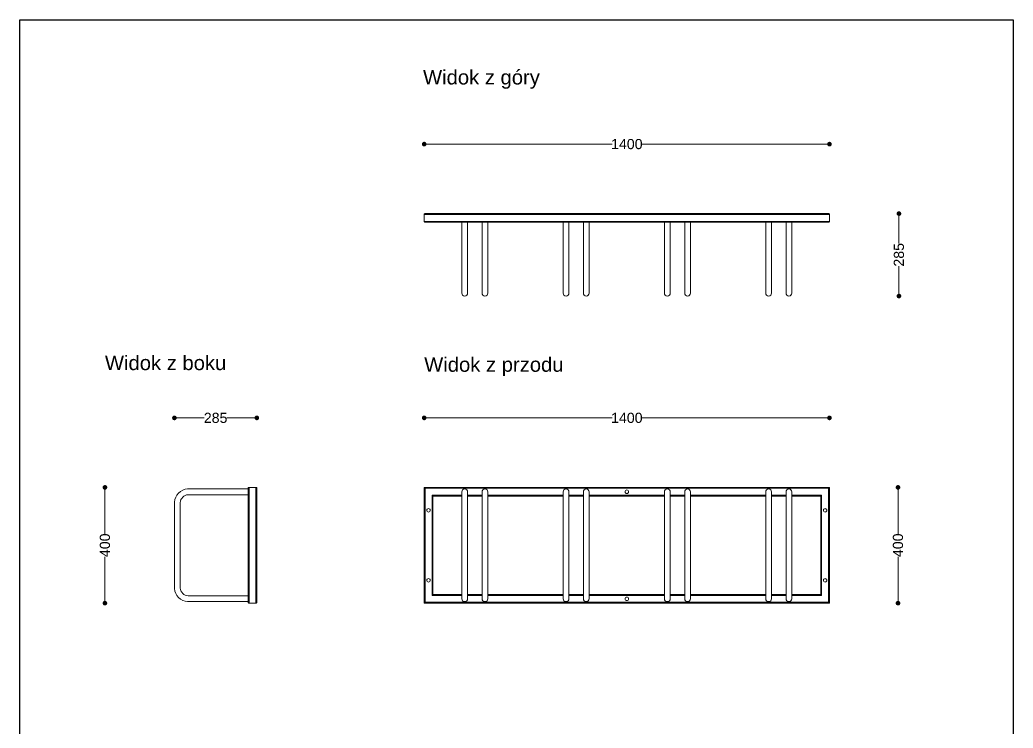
# Model space of a CAD drawing. Header units: millimetres. Extents: x 25609 to 29040, y 15684 to 20800.
# Drawn here: x 25609 to 29040, y 18354 to 20800 of the extents above; entities that cross this region are included whole.
import ezdxf

# ---------------------------------------------------------------- set-up
doc = ezdxf.new("R2010")
doc.units = ezdxf.units.MM
doc.header["$LTSCALE"] = 3
doc.layers.add('Elementy modelu - Kształty_Nr_pióra__1', color=7, linetype='Continuous', lineweight=13)
doc.styles.get("Standard").update_dxf_attribs({"font": 'arial.ttf'})
doc.dimstyles.new('MATEUSZ', dxfattribs={"dimtxt": 35, "dimasz": 16, "dimexe": 0.18, "dimexo": 0.0625, "dimgap": 0.09, "dimtad": 0, "dimdec": 0, "dimdsep": 46, "dimtxsty": 'Standard', "dimblk": 'DOT', "dimcen": 0.09, "dimse1": 1, "dimse2": 1, "dimadec": 0, "dimazin": 0, "dimtfac": 1, "dimtdec": 0, "dimtofl": 0, "dimtmove": 0, "dimatfit": 3, "dimfxl": 0, "dimtolj": 1, "dimtzin": 0, "dimlwd": 9, "dimlwe": 9, "dimarcsym": 0})

# ---------------------------------------------------------------- blocks, each defined once
blk = doc.blocks.new('_Dot')
at = {"color": 0, "linetype": 'ByBlock', "lineweight": -2}
blk.add_line((-0.5, 0), (-1, 0), dxfattribs=at)
at = {"color": 0, "linetype": 'ByBlock', "const_width": 0.5}
blk.add_lwpolyline([(-0.25, 0, 1), (0.25, 0, 1)], format="xyb", close=True, dxfattribs=at)
blk = doc.blocks.new('*D13')
at = {"color": 0, "lineweight": 9}
for p, q in [((27021.3, 20371.2), (27654.6, 20371.2)), ((28389.3, 20371.2), (27755.9, 20371.2))]:
    blk.add_line(p, q, dxfattribs=at)
at = {"layer": 'Defpoints', "color": 0}
for p in [(28405.3, 20371.2), (27005.3, 20116.2), (28405.3, 20116.2)]:
    blk.add_point(p, dxfattribs=at)
at = {"color": 0, "lineweight": 9, "xscale": 16, "yscale": 16, "zscale": 16, "rotation": 180}
blk.add_blockref('_Dot', (27005.3, 20371.2), dxfattribs=at)
at = {"color": 0, "lineweight": 9, "xscale": 16, "yscale": 16, "zscale": 16}
blk.add_blockref('_Dot', (28405.3, 20371.2), dxfattribs=at)
at = {"color": 0, "insert": (27705.3, 20371.2), "char_height": 35, "attachment_point": 5}
blk.add_mtext('\\A1;1400', dxfattribs=at)
blk = doc.blocks.new('*D14')
at = {"color": 0, "lineweight": 9}
for p, q in [((28645.3, 20115.2), (28645.3, 20028)), ((28645.3, 19862.4), (28645.3, 19949.6))]:
    blk.add_line(p, q, dxfattribs=at)
at = {"layer": 'Defpoints', "color": 0}
for p in [(28265.3, 20131.2), (28645.3, 20131.2), (28265.3, 19846.4)]:
    blk.add_point(p, dxfattribs=at)
at = {"color": 0, "lineweight": 9, "xscale": 16, "yscale": 16, "zscale": 16}
for p, rotation in [((28645.3, 20131.2), 90), ((28645.3, 19846.4), 270)]:
    blk.add_blockref('_Dot', p, dxfattribs=dict(at, rotation=rotation))
at = {"color": 0, "insert": (28645.3, 19988.8), "char_height": 35, "attachment_point": 5, "rotation": 90}
blk.add_mtext('\\A1;285', dxfattribs=at)
blk = doc.blocks.new('*D15')
at = {"color": 0, "lineweight": 9}
for p, q in [((27021.3, 19425.4), (27654.6, 19425.4)), ((28389.3, 19425.4), (27755.9, 19425.4))]:
    blk.add_line(p, q, dxfattribs=at)
at = {"layer": 'Defpoints', "color": 0}
for p in [(28405.3, 19425.4), (27005.3, 19185.4), (28405.3, 19185.4)]:
    blk.add_point(p, dxfattribs=at)
at = {"color": 0, "lineweight": 9, "xscale": 16, "yscale": 16, "zscale": 16, "rotation": 180}
blk.add_blockref('_Dot', (27005.3, 19425.4), dxfattribs=at)
at = {"color": 0, "lineweight": 9, "xscale": 16, "yscale": 16, "zscale": 16}
blk.add_blockref('_Dot', (28405.3, 19425.4), dxfattribs=at)
at = {"color": 0, "insert": (27705.3, 19425.4), "char_height": 35, "attachment_point": 5}
blk.add_mtext('\\A1;1400', dxfattribs=at)
blk = doc.blocks.new('*D16')
at = {"color": 0, "lineweight": 9}
for p, q in [((28642.1, 19169.4), (28642.1, 19024.8)), ((28642.1, 18801.4), (28642.1, 18946))]:
    blk.add_line(p, q, dxfattribs=at)
at = {"layer": 'Defpoints', "color": 0}
for p in [(28405.3, 19185.4), (28642.1, 19185.4), (28405.3, 18785.4)]:
    blk.add_point(p, dxfattribs=at)
at = {"color": 0, "lineweight": 9, "xscale": 16, "yscale": 16, "zscale": 16}
for p, rotation in [((28642.1, 19185.4), 90), ((28642.1, 18785.4), 270)]:
    blk.add_blockref('_Dot', p, dxfattribs=dict(at, rotation=rotation))
at = {"color": 0, "insert": (28642.1, 18985.4), "char_height": 35, "attachment_point": 5, "rotation": 90}
blk.add_mtext('\\A1;400', dxfattribs=at)
blk = doc.blocks.new('*D17')
at = {"color": 0, "lineweight": 9}
for p, q in [((25902.4, 19169.4), (25902.4, 19024.8)), ((25902.4, 18801.4), (25902.4, 18946))]:
    blk.add_line(p, q, dxfattribs=at)
at = {"layer": 'Defpoints', "color": 0}
for p in [(26412.2, 19185.4), (25902.4, 18785.4), (26412.2, 18785.4)]:
    blk.add_point(p, dxfattribs=at)
at = {"color": 0, "lineweight": 9, "xscale": 16, "yscale": 16, "zscale": 16}
for p, rotation in [((25902.4, 19185.4), 90), ((25902.4, 18785.4), 270)]:
    blk.add_blockref('_Dot', p, dxfattribs=dict(at, rotation=rotation))
at = {"color": 0, "insert": (25902.4, 18985.4), "char_height": 35, "attachment_point": 5, "rotation": 90}
blk.add_mtext('\\A1;400', dxfattribs=at)
blk = doc.blocks.new('*D18')
at = {"color": 0, "lineweight": 9}
for p, q in [((26158.4, 19425.4), (26245.6, 19425.4)), ((26411.2, 19425.4), (26324, 19425.4))]:
    blk.add_line(p, q, dxfattribs=at)
at = {"layer": 'Defpoints', "color": 0}
for p in [(26427.2, 19425.4), (26142.4, 18985.4), (26427.2, 18985.4)]:
    blk.add_point(p, dxfattribs=at)
at = {"color": 0, "lineweight": 9, "xscale": 16, "yscale": 16, "zscale": 16, "rotation": 180}
blk.add_blockref('_Dot', (26142.4, 19425.4), dxfattribs=at)
at = {"color": 0, "lineweight": 9, "xscale": 16, "yscale": 16, "zscale": 16}
blk.add_blockref('_Dot', (26427.2, 19425.4), dxfattribs=at)
at = {"color": 0, "insert": (26284.8, 19425.4), "char_height": 35, "attachment_point": 5}
blk.add_mtext('\\A1;285', dxfattribs=at)

msp = doc.modelspace()

# ---------------------------------------------------------------- linework, layer by layer
msp.add_lwpolyline([(25608.5, 20800.4), (29039.8, 20800.4), (29039.8, 15683.9), (25608.5, 15683.9)], close=True)
at = {"layer": 'Elementy modelu - Kształty_Nr_pióra__1', "linetype": 'Continuous'}
for p, q in [((27005.3, 20128.7), (27005.5, 20129.3)), ((27005.3, 20128.2), (27005.3, 20128.7)), ((27005.3, 20104.2), (27005.3, 20128.2)), ((28405.3, 20128.2), (27005.3, 20128.2)), ((27005.5, 20129.3), (27005.8, 20129.8)), ((27005.8, 20129.8), (27006.1, 20130.3)), ((27006.1, 20130.3), (27006.6, 20130.7)), ((27006.6, 20130.7), (27007.1, 20130.9)), ((27007.1, 20130.9), (27007.7, 20131.1)), ((27007.7, 20131.1), (27008.3, 20131.2)), ((28402.3, 20131.2), (27008.3, 20131.2)), ((28402.9, 20131.1), (28402.3, 20131.2)), ((28403.4, 20130.9), (28402.9, 20131.1)), ((28403.9, 20130.7), (28403.4, 20130.9)), ((28404.4, 20130.3), (28403.9, 20130.7)), ((28404.8, 20129.8), (28404.4, 20130.3)), ((28405, 20129.3), (28404.8, 20129.8)), ((28405.2, 20128.7), (28405, 20129.3)), ((28405.3, 20128.2), (28405.2, 20128.7)), ((28405.3, 20104.2), (28405.3, 20128.2)), ((27005.3, 20103.6), (27005.3, 20104.2)), ((28405.3, 20104.2), (27005.3, 20104.2)), ((27005.5, 20103), (27005.3, 20103.6)), ((27005.8, 20102.5), (27005.5, 20103)), ((27006.1, 20102), (27005.8, 20102.5)), ((27006.6, 20101.7), (27006.1, 20102)), ((27007.1, 20101.4), (27006.6, 20101.7)), ((27007.7, 20101.2), (27007.1, 20101.4)), ((27008.3, 20101.2), (27007.7, 20101.2)), ((28402.3, 20101.2), (27008.3, 20101.2)), ((27135.3, 20101.2), (27135.3, 19892.7)), ((27155.3, 20101.2), (27155.3, 19892.7)), ((27205.3, 20101.2), (27205.3, 19892.7)), ((27225.3, 20101.2), (27225.3, 19892.7)), ((27485.3, 20101.2), (27485.3, 19892.7)), ((27505.3, 20101.2), (27505.3, 19892.7)), ((27555.3, 20101.2), (27555.3, 19892.7)), ((27575.3, 20101.2), (27575.3, 19892.7)), ((27835.3, 20101.2), (27835.3, 19892.7)), ((27855.3, 20101.2), (27855.3, 19892.7)), ((27905.3, 20101.2), (27905.3, 19892.7)), ((27925.3, 20101.2), (27925.3, 19892.7)), ((28185.3, 20101.2), (28185.3, 19892.7)), ((28205.3, 20101.2), (28205.3, 19892.7)), ((28255.3, 20101.2), (28255.3, 19892.7)), ((28275.3, 20101.2), (28275.3, 19892.7)), ((28402.3, 20101.2), (28402.9, 20101.2)), ((28402.9, 20101.2), (28403.4, 20101.4)), ((28403.4, 20101.4), (28403.9, 20101.7)), ((28403.9, 20101.7), (28404.4, 20102)), ((28404.4, 20102), (28404.8, 20102.5)), ((28404.8, 20102.5), (28405, 20103)), ((28405, 20103), (28405.2, 20103.6)), ((28405.2, 20103.6), (28405.3, 20104.2)), ((27135.3, 19892.7), (27135.3, 19885.8)), ((27135.3, 19885.8), (27135.3, 19879.3)), ((27135.3, 19879.3), (27135.3, 19873.3)), ((27135.3, 19873.3), (27135.3, 19867.9)), ((27135.3, 19867.9), (27135.3, 19863.4)), ((27155.3, 19892.7), (27155.3, 19885.8)), ((27155.3, 19885.8), (27155.3, 19879.3)), ((27155.3, 19879.3), (27155.3, 19873.3)), ((27155.3, 19873.3), (27155.3, 19867.9)), ((27155.3, 19867.9), (27155.3, 19863.4)), ((27205.3, 19892.7), (27205.3, 19885.8)), ((27205.3, 19885.8), (27205.3, 19879.3)), ((27205.3, 19879.3), (27205.3, 19873.3)), ((27205.3, 19873.3), (27205.3, 19867.9)), ((27205.3, 19867.9), (27205.3, 19863.4)), ((27225.3, 19892.7), (27225.3, 19885.8)), ((27225.3, 19885.8), (27225.3, 19879.3)), ((27225.3, 19879.3), (27225.3, 19873.3)), ((27225.3, 19873.3), (27225.3, 19867.9)), ((27225.3, 19867.9), (27225.3, 19863.4)), ((27485.3, 19892.7), (27485.3, 19885.8)), ((27485.3, 19885.8), (27485.3, 19879.3)), ((27485.3, 19879.3), (27485.3, 19873.3)), ((27485.3, 19873.3), (27485.3, 19867.9)), ((27485.3, 19867.9), (27485.3, 19863.4)), ((27505.3, 19892.7), (27505.3, 19885.8)), ((27505.3, 19885.8), (27505.3, 19879.3)), ((27505.3, 19879.3), (27505.3, 19873.3)), ((27505.3, 19873.3), (27505.3, 19867.9)), ((27505.3, 19867.9), (27505.3, 19863.4)), ((27555.3, 19892.7), (27555.3, 19885.8)), ((27555.3, 19885.8), (27555.3, 19879.3)), ((27555.3, 19879.3), (27555.3, 19873.3)), ((27555.3, 19873.3), (27555.3, 19867.9)), ((27555.3, 19867.9), (27555.3, 19863.4)), ((27575.3, 19892.7), (27575.3, 19885.8)), ((27575.3, 19885.8), (27575.3, 19879.3)), ((27575.3, 19879.3), (27575.3, 19873.3)), ((27575.3, 19873.3), (27575.3, 19867.9)), ((27575.3, 19867.9), (27575.3, 19863.4)), ((27835.3, 19892.7), (27835.3, 19885.8)), ((27835.3, 19885.8), (27835.3, 19879.3)), ((27835.3, 19879.3), (27835.3, 19873.3)), ((27835.3, 19873.3), (27835.3, 19867.9)), ((27835.3, 19867.9), (27835.3, 19863.4)), ((27855.3, 19892.7), (27855.3, 19885.8)), ((27855.3, 19885.8), (27855.3, 19879.3)), ((27855.3, 19879.3), (27855.3, 19873.3)), ((27855.3, 19873.3), (27855.3, 19867.9)), ((27855.3, 19867.9), (27855.3, 19863.4)), ((27905.3, 19892.7), (27905.3, 19885.8)), ((27905.3, 19885.8), (27905.3, 19879.3)), ((27905.3, 19879.3), (27905.3, 19873.3)), ((27905.3, 19873.3), (27905.3, 19867.9)), ((27905.3, 19867.9), (27905.3, 19863.4)), ((27925.3, 19892.7), (27925.3, 19885.8)), ((27925.3, 19885.8), (27925.3, 19879.3)), ((27925.3, 19879.3), (27925.3, 19873.3)), ((27925.3, 19873.3), (27925.3, 19867.9)), ((27925.3, 19867.9), (27925.3, 19863.4)), ((28185.3, 19892.7), (28185.3, 19885.8)), ((28185.3, 19885.8), (28185.3, 19879.3)), ((28185.3, 19879.3), (28185.3, 19873.3)), ((28185.3, 19873.3), (28185.3, 19867.9)), ((28185.3, 19867.9), (28185.3, 19863.4)), ((28205.3, 19892.7), (28205.3, 19885.8)), ((28205.3, 19885.8), (28205.3, 19879.3)), ((28205.3, 19879.3), (28205.3, 19873.3)), ((28205.3, 19873.3), (28205.3, 19867.9)), ((28205.3, 19867.9), (28205.3, 19863.4)), ((28255.3, 19892.7), (28255.3, 19885.8)), ((28255.3, 19885.8), (28255.3, 19879.3)), ((28255.3, 19879.3), (28255.3, 19873.3)), ((28255.3, 19873.3), (28255.3, 19867.9)), ((28255.3, 19867.9), (28255.3, 19863.4)), ((28275.3, 19892.7), (28275.3, 19885.8)), ((28275.3, 19885.8), (28275.3, 19879.3)), ((28275.3, 19879.3), (28275.3, 19873.3)), ((28275.3, 19873.3), (28275.3, 19867.9)), ((28275.3, 19867.9), (28275.3, 19863.4)), ((27135.3, 19863.4), (27135.3, 19860)), ((27135.3, 19860), (27135.3, 19857.6)), ((27135.3, 19857.6), (27135.3, 19856.4)), ((27136, 19852.5), (27135.3, 19856.4)), ((27138.2, 19849.3), (27136, 19852.5)), ((27141.4, 19847.1), (27138.2, 19849.3)), ((27145.3, 19846.4), (27141.4, 19847.1)), ((27149.1, 19847.1), (27145.3, 19846.4)), ((27152.3, 19849.3), (27149.1, 19847.1)), ((27154.5, 19852.5), (27152.3, 19849.3)), ((27155.3, 19856.4), (27154.5, 19852.5)), ((27155.3, 19863.4), (27155.3, 19860)), ((27155.3, 19860), (27155.3, 19857.6)), ((27155.3, 19857.6), (27155.3, 19856.4)), ((27205.3, 19863.4), (27205.3, 19860)), ((27205.3, 19860), (27205.3, 19857.6)), ((27205.3, 19857.6), (27205.3, 19856.4)), ((27206, 19852.5), (27205.3, 19856.4)), ((27208.2, 19849.3), (27206, 19852.5)), ((27211.4, 19847.1), (27208.2, 19849.3)), ((27215.3, 19846.4), (27211.4, 19847.1)), ((27219.1, 19847.1), (27215.3, 19846.4)), ((27222.3, 19849.3), (27219.1, 19847.1)), ((27224.5, 19852.5), (27222.3, 19849.3)), ((27225.3, 19856.4), (27224.5, 19852.5)), ((27225.3, 19863.4), (27225.3, 19860)), ((27225.3, 19860), (27225.3, 19857.6)), ((27225.3, 19857.6), (27225.3, 19856.4)), ((27485.3, 19863.4), (27485.3, 19860)), ((27485.3, 19860), (27485.3, 19857.6)), ((27485.3, 19857.6), (27485.3, 19856.4)), ((27486, 19852.5), (27485.3, 19856.4)), ((27488.2, 19849.3), (27486, 19852.5)), ((27491.4, 19847.1), (27488.2, 19849.3)), ((27495.3, 19846.4), (27491.4, 19847.1)), ((27499.1, 19847.1), (27495.3, 19846.4)), ((27502.3, 19849.3), (27499.1, 19847.1)), ((27504.5, 19852.5), (27502.3, 19849.3)), ((27505.3, 19856.4), (27504.5, 19852.5)), ((27505.3, 19863.4), (27505.3, 19860)), ((27505.3, 19860), (27505.3, 19857.6)), ((27505.3, 19857.6), (27505.3, 19856.4)), ((27555.3, 19863.4), (27555.3, 19860)), ((27555.3, 19860), (27555.3, 19857.6)), ((27555.3, 19857.6), (27555.3, 19856.4)), ((27556, 19852.5), (27555.3, 19856.4)), ((27558.2, 19849.3), (27556, 19852.5)), ((27561.4, 19847.1), (27558.2, 19849.3)), ((27565.3, 19846.4), (27561.4, 19847.1)), ((27569.1, 19847.1), (27565.3, 19846.4)), ((27572.3, 19849.3), (27569.1, 19847.1)), ((27574.5, 19852.5), (27572.3, 19849.3)), ((27575.3, 19856.4), (27574.5, 19852.5)), ((27575.3, 19863.4), (27575.3, 19860)), ((27575.3, 19860), (27575.3, 19857.6)), ((27575.3, 19857.6), (27575.3, 19856.4)), ((27835.3, 19863.4), (27835.3, 19860)), ((27835.3, 19860), (27835.3, 19857.6)), ((27835.3, 19857.6), (27835.3, 19856.4)), ((27836, 19852.5), (27835.3, 19856.4)), ((27838.2, 19849.3), (27836, 19852.5)), ((27841.4, 19847.1), (27838.2, 19849.3)), ((27845.3, 19846.4), (27841.4, 19847.1)), ((27849.1, 19847.1), (27845.3, 19846.4)), ((27852.3, 19849.3), (27849.1, 19847.1)), ((27854.5, 19852.5), (27852.3, 19849.3)), ((27855.3, 19856.4), (27854.5, 19852.5)), ((27855.3, 19863.4), (27855.3, 19860)), ((27855.3, 19860), (27855.3, 19857.6)), ((27855.3, 19857.6), (27855.3, 19856.4)), ((27905.3, 19863.4), (27905.3, 19860)), ((27905.3, 19860), (27905.3, 19857.6)), ((27905.3, 19857.6), (27905.3, 19856.4)), ((27906, 19852.5), (27905.3, 19856.4)), ((27908.2, 19849.3), (27906, 19852.5)), ((27911.4, 19847.1), (27908.2, 19849.3)), ((27915.3, 19846.4), (27911.4, 19847.1)), ((27919.1, 19847.1), (27915.3, 19846.4)), ((27922.3, 19849.3), (27919.1, 19847.1)), ((27924.5, 19852.5), (27922.3, 19849.3)), ((27925.3, 19856.4), (27924.5, 19852.5)), ((27925.3, 19863.4), (27925.3, 19860)), ((27925.3, 19860), (27925.3, 19857.6)), ((27925.3, 19857.6), (27925.3, 19856.4)), ((28185.3, 19863.4), (28185.3, 19860)), ((28185.3, 19860), (28185.3, 19857.6)), ((28185.3, 19857.6), (28185.3, 19856.4)), ((28186, 19852.5), (28185.3, 19856.4)), ((28188.2, 19849.3), (28186, 19852.5)), ((28191.4, 19847.1), (28188.2, 19849.3)), ((28195.3, 19846.4), (28191.4, 19847.1)), ((28199.1, 19847.1), (28195.3, 19846.4)), ((28202.3, 19849.3), (28199.1, 19847.1)), ((28204.5, 19852.5), (28202.3, 19849.3)), ((28205.3, 19856.4), (28204.5, 19852.5)), ((28205.3, 19863.4), (28205.3, 19860)), ((28205.3, 19860), (28205.3, 19857.6)), ((28205.3, 19857.6), (28205.3, 19856.4)), ((28255.3, 19863.4), (28255.3, 19860)), ((28255.3, 19860), (28255.3, 19857.6)), ((28255.3, 19857.6), (28255.3, 19856.4)), ((28256, 19852.5), (28255.3, 19856.4)), ((28258.2, 19849.3), (28256, 19852.5)), ((28261.4, 19847.1), (28258.2, 19849.3)), ((28265.3, 19846.4), (28261.4, 19847.1)), ((28269.1, 19847.1), (28265.3, 19846.4)), ((28272.3, 19849.3), (28269.1, 19847.1)), ((28274.5, 19852.5), (28272.3, 19849.3)), ((28275.3, 19856.4), (28274.5, 19852.5)), ((28275.3, 19863.4), (28275.3, 19860)), ((28275.3, 19860), (28275.3, 19857.6)), ((28275.3, 19857.6), (28275.3, 19856.4)), ((26397.2, 19182.4), (26397.3, 19182.9)), ((26397.2, 18788.4), (26397.2, 19182.4)), ((26397.3, 19182.9), (26397.4, 19183.5)), ((26397.4, 19183.5), (26397.7, 19184)), ((26397.7, 19184), (26398.1, 19184.5)), ((26398.1, 19184.5), (26398.5, 19184.9)), ((26398.5, 19184.9), (26399.1, 19185.1)), ((26399.1, 19185.1), (26399.6, 19185.3)), ((26399.6, 19185.3), (26400.2, 19185.4)), ((26400.2, 18785.4), (26400.2, 19185.4)), ((26400.2, 19185.4), (26424.2, 19185.4)), ((26424.2, 18785.4), (26424.2, 19185.4)), ((26424.2, 19185.4), (26424.8, 19185.3)), ((26424.8, 19185.3), (26425.3, 19185.1)), ((26425.3, 19185.1), (26425.9, 19184.9)), ((26425.9, 19184.9), (26426.3, 19184.5)), ((26426.3, 19184.5), (26426.7, 19184)), ((26426.7, 19184), (26427, 19183.5)), ((26427, 19183.5), (26427.1, 19182.9)), ((26427.1, 19182.9), (26427.2, 19182.4)), ((26427.2, 18788.4), (26427.2, 19182.4)), ((27005.3, 19185.4), (27005.3, 18785.4)), ((27005.3, 19185.3), (27005.3, 19185.4)), ((28405.3, 19185.4), (27005.3, 19185.4)), ((27005.5, 19185.1), (27005.3, 19185.3)), ((27005.8, 19184.9), (27005.5, 19185.1)), ((27006.1, 19184.5), (27005.8, 19184.9)), ((27006.6, 19184), (27006.1, 19184.5)), ((27007.1, 19183.5), (27006.6, 19184)), ((27007.7, 19182.9), (27007.1, 19183.5)), ((27008.3, 19182.4), (27007.7, 19182.9)), ((27008.3, 19182.4), (27008.3, 18788.4)), ((28402.3, 19182.4), (27008.3, 19182.4)), ((28402.3, 19182.4), (28402.9, 19182.9)), ((28402.3, 18788.4), (28402.3, 19182.4)), ((28402.9, 19182.9), (28403.4, 19183.5)), ((28403.4, 19183.5), (28403.9, 19184)), ((28403.9, 19184), (28404.4, 19184.5)), ((28404.4, 19184.5), (28404.8, 19184.9)), ((28404.8, 19184.9), (28405, 19185.1)), ((28405, 19185.1), (28405.2, 19185.3)), ((28405.2, 19185.3), (28405.3, 19185.4)), ((28405.3, 18785.4), (28405.3, 19185.4)), ((26146.9, 19151.5), (26143.9, 19143.3)), ((26151.3, 19159), (26146.9, 19151.5)), ((26156.9, 19165.7), (26151.3, 19159)), ((26163.5, 19171.3), (26156.9, 19165.7)), ((26171.1, 19175.7), (26163.5, 19171.3)), ((26167.7, 19147.5), (26165.1, 19143)), ((26171.1, 19151.5), (26167.7, 19147.5)), ((26179.3, 19178.7), (26171.1, 19175.7)), ((26175.1, 19154.9), (26171.1, 19151.5)), ((26179.6, 19157.5), (26175.1, 19154.9)), ((26187.8, 19180.2), (26179.3, 19178.7)), ((26184.5, 19159.3), (26179.6, 19157.5)), ((26189.6, 19160.2), (26184.5, 19159.3)), ((26397.2, 19180.2), (26187.8, 19180.2)), ((26397.2, 19160.2), (26189.6, 19160.2)), ((27032.3, 19158.4), (27032.3, 18812.4)), ((27032.9, 19157.8), (27032.3, 19158.4)), ((27135.3, 19158.4), (27032.3, 19158.4)), ((27033.4, 19157.2), (27032.9, 19157.8)), ((27033.9, 19156.7), (27033.4, 19157.2)), ((27034.4, 19156.2), (27033.9, 19156.7)), ((27034.8, 19155.9), (27034.4, 19156.2)), ((27035, 19155.6), (27034.8, 19155.9)), ((27035.2, 19155.4), (27035, 19155.6)), ((27035.3, 19155.4), (27035.2, 19155.4)), ((27035.3, 19155.4), (27035.3, 18815.4)), ((27135.3, 19155.4), (27035.3, 19155.4)), ((27136, 19174), (27135.3, 19170.2)), ((27135.3, 19170.2), (27135.3, 19169)), ((27135.3, 19169), (27135.3, 19166.6)), ((27135.3, 19166.6), (27135.3, 19163.1)), ((27135.3, 19163.1), (27135.3, 19158.6)), ((27135.3, 19158.6), (27135.3, 19153.3)), ((27135.3, 19153.3), (27135.3, 19147.3)), ((27135.3, 19147.3), (27135.3, 19140.7)), ((27138.2, 19177.2), (27136, 19174)), ((27141.4, 19179.4), (27138.2, 19177.2)), ((27145.3, 19180.2), (27141.4, 19179.4)), ((27149.1, 19179.4), (27145.3, 19180.2)), ((27152.3, 19177.2), (27149.1, 19179.4)), ((27154.5, 19174), (27152.3, 19177.2)), ((27155.3, 19170.2), (27154.5, 19174)), ((27155.3, 19170.2), (27155.3, 19169)), ((27155.3, 19169), (27155.3, 19166.6)), ((27155.3, 19166.6), (27155.3, 19163.1)), ((27155.3, 19163.1), (27155.3, 19158.6)), ((27155.3, 19158.6), (27155.3, 19153.3)), ((27205.3, 19158.4), (27155.3, 19158.4)), ((27205.3, 19155.4), (27155.3, 19155.4)), ((27155.3, 19153.3), (27155.3, 19147.3)), ((27155.3, 19147.3), (27155.3, 19140.7)), ((27206, 19174), (27205.3, 19170.2)), ((27205.3, 19170.2), (27205.3, 19169)), ((27205.3, 19169), (27205.3, 19166.6)), ((27205.3, 19166.6), (27205.3, 19163.1)), ((27205.3, 19163.1), (27205.3, 19158.6)), ((27205.3, 19158.6), (27205.3, 19153.3)), ((27205.3, 19153.3), (27205.3, 19147.3)), ((27205.3, 19147.3), (27205.3, 19140.7)), ((27208.2, 19177.2), (27206, 19174)), ((27211.4, 19179.4), (27208.2, 19177.2)), ((27215.3, 19180.2), (27211.4, 19179.4)), ((27219.1, 19179.4), (27215.3, 19180.2)), ((27222.3, 19177.2), (27219.1, 19179.4)), ((27224.5, 19174), (27222.3, 19177.2)), ((27225.3, 19170.2), (27224.5, 19174)), ((27225.3, 19170.2), (27225.3, 19169)), ((27225.3, 19169), (27225.3, 19166.6)), ((27225.3, 19166.6), (27225.3, 19163.1)), ((27225.3, 19163.1), (27225.3, 19158.6)), ((27225.3, 19158.6), (27225.3, 19153.3)), ((27485.3, 19158.4), (27225.3, 19158.4)), ((27485.3, 19155.4), (27225.3, 19155.4)), ((27225.3, 19153.3), (27225.3, 19147.3)), ((27225.3, 19147.3), (27225.3, 19140.7)), ((27486, 19174), (27485.3, 19170.2)), ((27485.3, 19170.2), (27485.3, 19169)), ((27485.3, 19169), (27485.3, 19166.6)), ((27485.3, 19166.6), (27485.3, 19163.1)), ((27485.3, 19163.1), (27485.3, 19158.6)), ((27485.3, 19158.6), (27485.3, 19153.3)), ((27485.3, 19153.3), (27485.3, 19147.3)), ((27485.3, 19147.3), (27485.3, 19140.7)), ((27488.2, 19177.2), (27486, 19174)), ((27491.4, 19179.4), (27488.2, 19177.2)), ((27495.3, 19180.2), (27491.4, 19179.4)), ((27499.1, 19179.4), (27495.3, 19180.2)), ((27502.3, 19177.2), (27499.1, 19179.4)), ((27504.5, 19174), (27502.3, 19177.2)), ((27505.3, 19170.2), (27504.5, 19174)), ((27505.3, 19170.2), (27505.3, 19169)), ((27505.3, 19169), (27505.3, 19166.6)), ((27505.3, 19166.6), (27505.3, 19163.1)), ((27505.3, 19163.1), (27505.3, 19158.6)), ((27505.3, 19158.6), (27505.3, 19153.3)), ((27555.3, 19158.4), (27505.3, 19158.4)), ((27555.3, 19155.4), (27505.3, 19155.4)), ((27505.3, 19153.3), (27505.3, 19147.3)), ((27505.3, 19147.3), (27505.3, 19140.7)), ((27556, 19174), (27555.3, 19170.2)), ((27555.3, 19170.2), (27555.3, 19169)), ((27555.3, 19169), (27555.3, 19166.6)), ((27555.3, 19166.6), (27555.3, 19163.1)), ((27555.3, 19163.1), (27555.3, 19158.6)), ((27555.3, 19158.6), (27555.3, 19153.3)), ((27555.3, 19153.3), (27555.3, 19147.3)), ((27555.3, 19147.3), (27555.3, 19140.7)), ((27558.2, 19177.2), (27556, 19174)), ((27561.4, 19179.4), (27558.2, 19177.2)), ((27565.3, 19180.2), (27561.4, 19179.4)), ((27569.1, 19179.4), (27565.3, 19180.2)), ((27572.3, 19177.2), (27569.1, 19179.4)), ((27574.5, 19174), (27572.3, 19177.2)), ((27575.3, 19170.2), (27574.5, 19174)), ((27575.3, 19170.2), (27575.3, 19169)), ((27575.3, 19169), (27575.3, 19166.6)), ((27575.3, 19166.6), (27575.3, 19163.1)), ((27575.3, 19163.1), (27575.3, 19158.6)), ((27575.3, 19158.6), (27575.3, 19153.3)), ((27835.3, 19158.4), (27575.3, 19158.4)), ((27835.3, 19155.4), (27575.3, 19155.4)), ((27575.3, 19153.3), (27575.3, 19147.3)), ((27575.3, 19147.3), (27575.3, 19140.7)), ((27699.7, 19172.7), (27699.3, 19170.4)), ((27699.3, 19170.4), (27699.7, 19168.1)), ((27701, 19174.6), (27699.7, 19172.7)), ((27699.7, 19168.1), (27701, 19166.1)), ((27703, 19175.9), (27701, 19174.6)), ((27701, 19166.1), (27703, 19164.8)), ((27705.3, 19176.4), (27703, 19175.9)), ((27703, 19164.8), (27705.3, 19164.4)), ((27707.6, 19175.9), (27705.3, 19176.4)), ((27705.3, 19164.4), (27707.6, 19164.8)), ((27709.5, 19174.6), (27707.6, 19175.9)), ((27707.6, 19164.8), (27709.5, 19166.1)), ((27710.8, 19172.7), (27709.5, 19174.6)), ((27709.5, 19166.1), (27710.8, 19168.1)), ((27711.3, 19170.4), (27710.8, 19172.7)), ((27710.8, 19168.1), (27711.3, 19170.4)), ((27836, 19174), (27835.3, 19170.2)), ((27835.3, 19170.2), (27835.3, 19169)), ((27835.3, 19169), (27835.3, 19166.6)), ((27835.3, 19166.6), (27835.3, 19163.1)), ((27835.3, 19163.1), (27835.3, 19158.6)), ((27835.3, 19158.6), (27835.3, 19153.3)), ((27835.3, 19153.3), (27835.3, 19147.3)), ((27835.3, 19147.3), (27835.3, 19140.7)), ((27838.2, 19177.2), (27836, 19174)), ((27841.4, 19179.4), (27838.2, 19177.2)), ((27845.3, 19180.2), (27841.4, 19179.4)), ((27849.1, 19179.4), (27845.3, 19180.2)), ((27852.3, 19177.2), (27849.1, 19179.4)), ((27854.5, 19174), (27852.3, 19177.2)), ((27855.3, 19170.2), (27854.5, 19174)), ((27855.3, 19170.2), (27855.3, 19169)), ((27855.3, 19169), (27855.3, 19166.6)), ((27855.3, 19166.6), (27855.3, 19163.1)), ((27855.3, 19163.1), (27855.3, 19158.6)), ((27855.3, 19158.6), (27855.3, 19153.3)), ((27905.3, 19158.4), (27855.3, 19158.4)), ((27905.3, 19155.4), (27855.3, 19155.4)), ((27855.3, 19153.3), (27855.3, 19147.3)), ((27855.3, 19147.3), (27855.3, 19140.7)), ((27906, 19174), (27905.3, 19170.2)), ((27905.3, 19170.2), (27905.3, 19169)), ((27905.3, 19169), (27905.3, 19166.6)), ((27905.3, 19166.6), (27905.3, 19163.1)), ((27905.3, 19163.1), (27905.3, 19158.6)), ((27905.3, 19158.6), (27905.3, 19153.3)), ((27905.3, 19153.3), (27905.3, 19147.3)), ((27905.3, 19147.3), (27905.3, 19140.7)), ((27908.2, 19177.2), (27906, 19174)), ((27911.4, 19179.4), (27908.2, 19177.2)), ((27915.3, 19180.2), (27911.4, 19179.4)), ((27919.1, 19179.4), (27915.3, 19180.2)), ((27922.3, 19177.2), (27919.1, 19179.4)), ((27924.5, 19174), (27922.3, 19177.2)), ((27925.3, 19170.2), (27924.5, 19174)), ((27925.3, 19170.2), (27925.3, 19169)), ((27925.3, 19169), (27925.3, 19166.6)), ((27925.3, 19166.6), (27925.3, 19163.1)), ((27925.3, 19163.1), (27925.3, 19158.6)), ((27925.3, 19158.6), (27925.3, 19153.3)), ((28185.3, 19158.4), (27925.3, 19158.4)), ((28185.3, 19155.4), (27925.3, 19155.4)), ((27925.3, 19153.3), (27925.3, 19147.3)), ((27925.3, 19147.3), (27925.3, 19140.7)), ((28186, 19174), (28185.3, 19170.2)), ((28185.3, 19170.2), (28185.3, 19169)), ((28185.3, 19169), (28185.3, 19166.6)), ((28185.3, 19166.6), (28185.3, 19163.1)), ((28185.3, 19163.1), (28185.3, 19158.6)), ((28185.3, 19158.6), (28185.3, 19153.3)), ((28185.3, 19153.3), (28185.3, 19147.3)), ((28185.3, 19147.3), (28185.3, 19140.7)), ((28188.2, 19177.2), (28186, 19174)), ((28191.4, 19179.4), (28188.2, 19177.2)), ((28195.3, 19180.2), (28191.4, 19179.4)), ((28199.1, 19179.4), (28195.3, 19180.2)), ((28202.3, 19177.2), (28199.1, 19179.4)), ((28204.5, 19174), (28202.3, 19177.2)), ((28205.3, 19170.2), (28204.5, 19174)), ((28205.3, 19170.2), (28205.3, 19169)), ((28205.3, 19169), (28205.3, 19166.6)), ((28205.3, 19166.6), (28205.3, 19163.1)), ((28205.3, 19163.1), (28205.3, 19158.6)), ((28205.3, 19158.6), (28205.3, 19153.3)), ((28255.3, 19158.4), (28205.3, 19158.4)), ((28255.3, 19155.4), (28205.3, 19155.4)), ((28205.3, 19153.3), (28205.3, 19147.3)), ((28205.3, 19147.3), (28205.3, 19140.7)), ((28256, 19174), (28255.3, 19170.2)), ((28255.3, 19170.2), (28255.3, 19169)), ((28255.3, 19169), (28255.3, 19166.6)), ((28255.3, 19166.6), (28255.3, 19163.1)), ((28255.3, 19163.1), (28255.3, 19158.6)), ((28255.3, 19158.6), (28255.3, 19153.3)), ((28255.3, 19153.3), (28255.3, 19147.3)), ((28255.3, 19147.3), (28255.3, 19140.7)), ((28258.2, 19177.2), (28256, 19174)), ((28261.4, 19179.4), (28258.2, 19177.2)), ((28265.3, 19180.2), (28261.4, 19179.4)), ((28269.1, 19179.4), (28265.3, 19180.2)), ((28272.3, 19177.2), (28269.1, 19179.4)), ((28274.5, 19174), (28272.3, 19177.2)), ((28275.3, 19170.2), (28274.5, 19174)), ((28275.3, 19170.2), (28275.3, 19169)), ((28275.3, 19169), (28275.3, 19166.6)), ((28275.3, 19166.6), (28275.3, 19163.1)), ((28275.3, 19163.1), (28275.3, 19158.6)), ((28275.3, 19158.6), (28275.3, 19153.3)), ((28378.3, 19158.4), (28275.3, 19158.4)), ((28375.3, 19155.4), (28275.3, 19155.4)), ((28275.3, 19153.3), (28275.3, 19147.3)), ((28275.3, 19147.3), (28275.3, 19140.7)), ((28375.3, 19155.4), (28375.5, 19155.6)), ((28375.3, 18815.4), (28375.3, 19155.4)), ((28375.3, 19155.4), (28375.3, 19155.4)), ((28375.5, 19155.6), (28375.8, 19155.9)), ((28375.8, 19155.9), (28376.1, 19156.2)), ((28376.1, 19156.2), (28376.6, 19156.7)), ((28376.6, 19156.7), (28377.1, 19157.2)), ((28377.1, 19157.2), (28377.7, 19157.8)), ((28377.7, 19157.8), (28378.3, 19158.4)), ((28378.3, 18812.4), (28378.3, 19158.4)), ((26143.9, 19143.3), (26142.4, 19134.7)), ((26142.4, 18836), (26142.4, 19134.7)), ((26163.3, 19138.1), (26162.4, 19133)), ((26162.4, 19133), (26162.4, 18837.7)), ((26165.1, 19143), (26163.3, 19138.1)), ((27135.3, 19140.7), (27135.3, 19133.9)), ((27135.3, 18836.9), (27135.3, 19133.9)), ((27155.3, 19140.7), (27155.3, 19133.9)), ((27155.3, 19133.9), (27155.3, 18836.9)), ((27205.3, 19140.7), (27205.3, 19133.9)), ((27205.3, 18836.9), (27205.3, 19133.9)), ((27225.3, 19140.7), (27225.3, 19133.9)), ((27225.3, 19133.9), (27225.3, 18836.9)), ((27485.3, 19140.7), (27485.3, 19133.9)), ((27485.3, 18836.9), (27485.3, 19133.9)), ((27505.3, 19140.7), (27505.3, 19133.9)), ((27505.3, 19133.9), (27505.3, 18836.9)), ((27555.3, 19140.7), (27555.3, 19133.9)), ((27555.3, 18836.9), (27555.3, 19133.9)), ((27575.3, 19140.7), (27575.3, 19133.9)), ((27575.3, 19133.9), (27575.3, 18836.9)), ((27835.3, 19140.7), (27835.3, 19133.9)), ((27835.3, 18836.9), (27835.3, 19133.9)), ((27855.3, 19140.7), (27855.3, 19133.9)), ((27855.3, 19133.9), (27855.3, 18836.9)), ((27905.3, 19140.7), (27905.3, 19133.9)), ((27905.3, 18836.9), (27905.3, 19133.9)), ((27925.3, 19140.7), (27925.3, 19133.9)), ((27925.3, 19133.9), (27925.3, 18836.9)), ((28185.3, 19140.7), (28185.3, 19133.9)), ((28185.3, 18836.9), (28185.3, 19133.9)), ((28205.3, 19140.7), (28205.3, 19133.9)), ((28205.3, 19133.9), (28205.3, 18836.9)), ((28255.3, 19140.7), (28255.3, 19133.9)), ((28255.3, 18836.9), (28255.3, 19133.9)), ((28275.3, 19140.7), (28275.3, 19133.9)), ((28275.3, 19133.9), (28275.3, 18836.9)), ((27014.7, 19108.6), (27014.3, 19106.3)), ((27014.3, 19106.3), (27014.7, 19104)), ((27016, 19110.5), (27014.7, 19108.6)), ((27014.7, 19104), (27016, 19102)), ((27018, 19111.8), (27016, 19110.5)), ((27016, 19102), (27018, 19100.7)), ((27020.3, 19112.3), (27018, 19111.8)), ((27018, 19100.7), (27020.3, 19100.3)), ((27022.6, 19111.8), (27020.3, 19112.3)), ((27020.3, 19100.3), (27022.6, 19100.7)), ((27024.5, 19110.5), (27022.6, 19111.8)), ((27022.6, 19100.7), (27024.5, 19102)), ((27025.8, 19108.6), (27024.5, 19110.5)), ((27024.5, 19102), (27025.8, 19104)), ((27026.3, 19106.3), (27025.8, 19108.6)), ((27025.8, 19104), (27026.3, 19106.3)), ((28384.7, 19108.6), (28384.3, 19106.3)), ((28384.3, 19106.3), (28384.7, 19104)), ((28386, 19110.5), (28384.7, 19108.6)), ((28384.7, 19104), (28386, 19102)), ((28388, 19111.8), (28386, 19110.5)), ((28386, 19102), (28388, 19100.7)), ((28390.3, 19112.3), (28388, 19111.8)), ((28388, 19100.7), (28390.3, 19100.3)), ((28392.6, 19111.8), (28390.3, 19112.3)), ((28390.3, 19100.3), (28392.6, 19100.7)), ((28394.5, 19110.5), (28392.6, 19111.8)), ((28392.6, 19100.7), (28394.5, 19102)), ((28395.8, 19108.6), (28394.5, 19110.5)), ((28394.5, 19102), (28395.8, 19104)), ((28396.3, 19106.3), (28395.8, 19108.6)), ((28395.8, 19104), (28396.3, 19106.3)), ((27014.7, 18866.8), (27014.3, 18864.5)), ((27014.3, 18864.5), (27014.7, 18862.2)), ((27016, 18868.7), (27014.7, 18866.8)), ((27014.7, 18862.2), (27016, 18860.2)), ((27018, 18870), (27016, 18868.7)), ((27016, 18860.2), (27018, 18858.9)), ((27020.3, 18870.5), (27018, 18870)), ((27018, 18858.9), (27020.3, 18858.5)), ((27022.6, 18870), (27020.3, 18870.5)), ((27020.3, 18858.5), (27022.6, 18858.9)), ((27024.5, 18868.7), (27022.6, 18870)), ((27022.6, 18858.9), (27024.5, 18860.2)), ((27025.8, 18866.8), (27024.5, 18868.7)), ((27024.5, 18860.2), (27025.8, 18862.2)), ((27026.3, 18864.5), (27025.8, 18866.8)), ((27025.8, 18862.2), (27026.3, 18864.5)), ((28384.7, 18866.8), (28384.3, 18864.5)), ((28384.3, 18864.5), (28384.7, 18862.2)), ((28386, 18868.7), (28384.7, 18866.8)), ((28384.7, 18862.2), (28386, 18860.2)), ((28388, 18870), (28386, 18868.7)), ((28386, 18860.2), (28388, 18858.9)), ((28390.3, 18870.5), (28388, 18870)), ((28388, 18858.9), (28390.3, 18858.5)), ((28392.6, 18870), (28390.3, 18870.5)), ((28390.3, 18858.5), (28392.6, 18858.9)), ((28394.5, 18868.7), (28392.6, 18870)), ((28392.6, 18858.9), (28394.5, 18860.2)), ((28395.8, 18866.8), (28394.5, 18868.7)), ((28394.5, 18860.2), (28395.8, 18862.2)), ((28396.3, 18864.5), (28395.8, 18866.8)), ((28395.8, 18862.2), (28396.3, 18864.5)), ((26142.4, 18836), (26143.9, 18827.4)), ((26143.9, 18827.4), (26146.9, 18819.2)), ((26146.9, 18819.2), (26151.3, 18811.7)), ((26151.3, 18811.7), (26156.9, 18805)), ((26156.9, 18805), (26163.5, 18799.4)), ((26162.4, 18837.7), (26163.3, 18832.6)), ((26163.3, 18832.6), (26165.1, 18827.7)), ((26165.1, 18827.7), (26167.7, 18823.2)), ((26167.7, 18823.2), (26171.1, 18819.2)), ((26171.1, 18819.2), (26175.1, 18815.9)), ((26175.1, 18815.9), (26179.6, 18813.3)), ((26179.6, 18813.3), (26184.5, 18811.5)), ((26184.5, 18811.5), (26189.6, 18810.6)), ((26189.6, 18810.6), (26397.2, 18810.6)), ((27032.9, 18812.9), (27032.3, 18812.4)), ((27032.3, 18812.4), (27135.3, 18812.4)), ((27033.4, 18813.5), (27032.9, 18812.9)), ((27033.9, 18814), (27033.4, 18813.5)), ((27034.4, 18814.5), (27033.9, 18814)), ((27034.8, 18814.9), (27034.4, 18814.5)), ((27035, 18815.1), (27034.8, 18814.9)), ((27035.2, 18815.3), (27035, 18815.1)), ((27035.3, 18815.4), (27035.2, 18815.3)), ((27035.3, 18815.4), (27135.3, 18815.4)), ((27135.3, 18836.9), (27135.3, 18830)), ((27135.3, 18830), (27135.3, 18823.5)), ((27135.3, 18823.5), (27135.3, 18817.4)), ((27135.3, 18817.4), (27135.3, 18812.1)), ((27135.3, 18812.1), (27135.3, 18807.6)), ((27135.3, 18807.6), (27135.3, 18804.2)), ((27135.3, 18804.2), (27135.3, 18801.8)), ((27155.3, 18836.9), (27155.3, 18830)), ((27155.3, 18830), (27155.3, 18823.5)), ((27155.3, 18823.5), (27155.3, 18817.4)), ((27155.3, 18817.4), (27155.3, 18812.1)), ((27155.3, 18815.4), (27205.3, 18815.4)), ((27155.3, 18812.4), (27205.3, 18812.4)), ((27155.3, 18812.1), (27155.3, 18807.6)), ((27155.3, 18807.6), (27155.3, 18804.2)), ((27155.3, 18804.2), (27155.3, 18801.8)), ((27205.3, 18836.9), (27205.3, 18830)), ((27205.3, 18830), (27205.3, 18823.5)), ((27205.3, 18823.5), (27205.3, 18817.4)), ((27205.3, 18817.4), (27205.3, 18812.1)), ((27205.3, 18812.1), (27205.3, 18807.6)), ((27205.3, 18807.6), (27205.3, 18804.2)), ((27205.3, 18804.2), (27205.3, 18801.8)), ((27225.3, 18836.9), (27225.3, 18830)), ((27225.3, 18830), (27225.3, 18823.5)), ((27225.3, 18823.5), (27225.3, 18817.4)), ((27225.3, 18817.4), (27225.3, 18812.1)), ((27225.3, 18815.4), (27485.3, 18815.4)), ((27225.3, 18812.4), (27485.3, 18812.4)), ((27225.3, 18812.1), (27225.3, 18807.6)), ((27225.3, 18807.6), (27225.3, 18804.2)), ((27225.3, 18804.2), (27225.3, 18801.8)), ((27485.3, 18836.9), (27485.3, 18830)), ((27485.3, 18830), (27485.3, 18823.5)), ((27485.3, 18823.5), (27485.3, 18817.4)), ((27485.3, 18817.4), (27485.3, 18812.1)), ((27485.3, 18812.1), (27485.3, 18807.6)), ((27485.3, 18807.6), (27485.3, 18804.2)), ((27485.3, 18804.2), (27485.3, 18801.8)), ((27505.3, 18836.9), (27505.3, 18830)), ((27505.3, 18830), (27505.3, 18823.5)), ((27505.3, 18823.5), (27505.3, 18817.4)), ((27505.3, 18817.4), (27505.3, 18812.1)), ((27505.3, 18815.4), (27555.3, 18815.4)), ((27505.3, 18812.4), (27555.3, 18812.4)), ((27505.3, 18812.1), (27505.3, 18807.6)), ((27505.3, 18807.6), (27505.3, 18804.2)), ((27505.3, 18804.2), (27505.3, 18801.8)), ((27555.3, 18836.9), (27555.3, 18830)), ((27555.3, 18830), (27555.3, 18823.5)), ((27555.3, 18823.5), (27555.3, 18817.4)), ((27555.3, 18817.4), (27555.3, 18812.1)), ((27555.3, 18812.1), (27555.3, 18807.6)), ((27555.3, 18807.6), (27555.3, 18804.2)), ((27555.3, 18804.2), (27555.3, 18801.8)), ((27575.3, 18836.9), (27575.3, 18830)), ((27575.3, 18830), (27575.3, 18823.5)), ((27575.3, 18823.5), (27575.3, 18817.4)), ((27575.3, 18817.4), (27575.3, 18812.1)), ((27575.3, 18815.4), (27835.3, 18815.4)), ((27575.3, 18812.4), (27835.3, 18812.4)), ((27575.3, 18812.1), (27575.3, 18807.6)), ((27575.3, 18807.6), (27575.3, 18804.2)), ((27575.3, 18804.2), (27575.3, 18801.8)), ((27701, 18804.6), (27699.7, 18802.7)), ((27703, 18805.9), (27701, 18804.6)), ((27705.3, 18806.4), (27703, 18805.9)), ((27707.6, 18805.9), (27705.3, 18806.4)), ((27709.5, 18804.6), (27707.6, 18805.9)), ((27710.8, 18802.7), (27709.5, 18804.6)), ((27835.3, 18836.9), (27835.3, 18830)), ((27835.3, 18830), (27835.3, 18823.5)), ((27835.3, 18823.5), (27835.3, 18817.4)), ((27835.3, 18817.4), (27835.3, 18812.1)), ((27835.3, 18812.1), (27835.3, 18807.6)), ((27835.3, 18807.6), (27835.3, 18804.2)), ((27835.3, 18804.2), (27835.3, 18801.8)), ((27855.3, 18836.9), (27855.3, 18830)), ((27855.3, 18830), (27855.3, 18823.5)), ((27855.3, 18823.5), (27855.3, 18817.4)), ((27855.3, 18817.4), (27855.3, 18812.1)), ((27855.3, 18815.4), (27905.3, 18815.4)), ((27855.3, 18812.4), (27905.3, 18812.4)), ((27855.3, 18812.1), (27855.3, 18807.6)), ((27855.3, 18807.6), (27855.3, 18804.2)), ((27855.3, 18804.2), (27855.3, 18801.8)), ((27905.3, 18836.9), (27905.3, 18830)), ((27905.3, 18830), (27905.3, 18823.5)), ((27905.3, 18823.5), (27905.3, 18817.4)), ((27905.3, 18817.4), (27905.3, 18812.1)), ((27905.3, 18812.1), (27905.3, 18807.6)), ((27905.3, 18807.6), (27905.3, 18804.2)), ((27905.3, 18804.2), (27905.3, 18801.8)), ((27925.3, 18836.9), (27925.3, 18830)), ((27925.3, 18830), (27925.3, 18823.5)), ((27925.3, 18823.5), (27925.3, 18817.4)), ((27925.3, 18817.4), (27925.3, 18812.1)), ((27925.3, 18815.4), (28185.3, 18815.4)), ((27925.3, 18812.4), (28185.3, 18812.4)), ((27925.3, 18812.1), (27925.3, 18807.6)), ((27925.3, 18807.6), (27925.3, 18804.2)), ((27925.3, 18804.2), (27925.3, 18801.8)), ((28185.3, 18836.9), (28185.3, 18830)), ((28185.3, 18830), (28185.3, 18823.5)), ((28185.3, 18823.5), (28185.3, 18817.4)), ((28185.3, 18817.4), (28185.3, 18812.1)), ((28185.3, 18812.1), (28185.3, 18807.6)), ((28185.3, 18807.6), (28185.3, 18804.2)), ((28185.3, 18804.2), (28185.3, 18801.8)), ((28205.3, 18836.9), (28205.3, 18830)), ((28205.3, 18830), (28205.3, 18823.5)), ((28205.3, 18823.5), (28205.3, 18817.4)), ((28205.3, 18817.4), (28205.3, 18812.1)), ((28205.3, 18815.4), (28255.3, 18815.4)), ((28205.3, 18812.4), (28255.3, 18812.4)), ((28205.3, 18812.1), (28205.3, 18807.6)), ((28205.3, 18807.6), (28205.3, 18804.2)), ((28205.3, 18804.2), (28205.3, 18801.8)), ((28255.3, 18836.9), (28255.3, 18830)), ((28255.3, 18830), (28255.3, 18823.5)), ((28255.3, 18823.5), (28255.3, 18817.4)), ((28255.3, 18817.4), (28255.3, 18812.1)), ((28255.3, 18812.1), (28255.3, 18807.6)), ((28255.3, 18807.6), (28255.3, 18804.2)), ((28255.3, 18804.2), (28255.3, 18801.8)), ((28275.3, 18836.9), (28275.3, 18830)), ((28275.3, 18830), (28275.3, 18823.5)), ((28275.3, 18823.5), (28275.3, 18817.4)), ((28275.3, 18817.4), (28275.3, 18812.1)), ((28275.3, 18815.4), (28375.3, 18815.4)), ((28275.3, 18812.4), (28378.3, 18812.4)), ((28275.3, 18812.1), (28275.3, 18807.6)), ((28275.3, 18807.6), (28275.3, 18804.2)), ((28275.3, 18804.2), (28275.3, 18801.8)), ((28375.3, 18815.4), (28375.3, 18815.3)), ((28375.3, 18815.3), (28375.5, 18815.1)), ((28375.5, 18815.1), (28375.8, 18814.9)), ((28375.8, 18814.9), (28376.1, 18814.5)), ((28376.1, 18814.5), (28376.6, 18814)), ((28376.6, 18814), (28377.1, 18813.5)), ((28377.1, 18813.5), (28377.7, 18812.9)), ((28377.7, 18812.9), (28378.3, 18812.4)), ((26163.5, 18799.4), (26171.1, 18795.1)), ((26171.1, 18795.1), (26179.3, 18792.1)), ((26179.3, 18792.1), (26187.8, 18790.6)), ((26187.8, 18790.6), (26397.2, 18790.6)), ((26397.2, 18788.4), (26397.3, 18787.8)), ((26397.3, 18787.8), (26397.4, 18787.2)), ((26397.4, 18787.2), (26397.7, 18786.7)), ((26397.7, 18786.7), (26398.1, 18786.2)), ((26398.1, 18786.2), (26398.5, 18785.9)), ((26398.5, 18785.9), (26399.1, 18785.6)), ((26399.1, 18785.6), (26399.6, 18785.4)), ((26399.6, 18785.4), (26400.2, 18785.4)), ((26400.2, 18785.4), (26424.2, 18785.4)), ((26424.2, 18785.4), (26424.8, 18785.4)), ((26424.8, 18785.4), (26425.3, 18785.6)), ((26425.3, 18785.6), (26425.9, 18785.9)), ((26425.9, 18785.9), (26426.3, 18786.2)), ((26426.3, 18786.2), (26426.7, 18786.7)), ((26426.7, 18786.7), (26427, 18787.2)), ((26427, 18787.2), (26427.1, 18787.8)), ((26427.1, 18787.8), (26427.2, 18788.4)), ((27005.5, 18785.6), (27005.3, 18785.4)), ((27005.3, 18785.4), (27005.3, 18785.4)), ((27005.3, 18785.4), (28405.3, 18785.4)), ((27005.8, 18785.9), (27005.5, 18785.6)), ((27006.1, 18786.2), (27005.8, 18785.9)), ((27006.6, 18786.7), (27006.1, 18786.2)), ((27007.1, 18787.2), (27006.6, 18786.7)), ((27007.7, 18787.8), (27007.1, 18787.2)), ((27008.3, 18788.4), (27007.7, 18787.8)), ((27008.3, 18788.4), (28402.3, 18788.4)), ((27135.3, 18801.8), (27135.3, 18800.6)), ((27136, 18796.7), (27135.3, 18800.6)), ((27138.2, 18793.5), (27136, 18796.7)), ((27141.4, 18791.3), (27138.2, 18793.5)), ((27145.3, 18790.6), (27141.4, 18791.3)), ((27149.1, 18791.3), (27145.3, 18790.6)), ((27152.3, 18793.5), (27149.1, 18791.3)), ((27154.5, 18796.7), (27152.3, 18793.5)), ((27155.3, 18800.6), (27154.5, 18796.7)), ((27155.3, 18801.8), (27155.3, 18800.6)), ((27205.3, 18801.8), (27205.3, 18800.6)), ((27206, 18796.7), (27205.3, 18800.6)), ((27208.2, 18793.5), (27206, 18796.7)), ((27211.4, 18791.3), (27208.2, 18793.5)), ((27215.3, 18790.6), (27211.4, 18791.3)), ((27219.1, 18791.3), (27215.3, 18790.6)), ((27222.3, 18793.5), (27219.1, 18791.3)), ((27224.5, 18796.7), (27222.3, 18793.5)), ((27225.3, 18800.6), (27224.5, 18796.7)), ((27225.3, 18801.8), (27225.3, 18800.6)), ((27485.3, 18801.8), (27485.3, 18800.6)), ((27486, 18796.7), (27485.3, 18800.6)), ((27488.2, 18793.5), (27486, 18796.7)), ((27491.4, 18791.3), (27488.2, 18793.5)), ((27495.3, 18790.6), (27491.4, 18791.3)), ((27499.1, 18791.3), (27495.3, 18790.6)), ((27502.3, 18793.5), (27499.1, 18791.3)), ((27504.5, 18796.7), (27502.3, 18793.5)), ((27505.3, 18800.6), (27504.5, 18796.7)), ((27505.3, 18801.8), (27505.3, 18800.6)), ((27555.3, 18801.8), (27555.3, 18800.6)), ((27556, 18796.7), (27555.3, 18800.6)), ((27558.2, 18793.5), (27556, 18796.7)), ((27561.4, 18791.3), (27558.2, 18793.5)), ((27565.3, 18790.6), (27561.4, 18791.3)), ((27569.1, 18791.3), (27565.3, 18790.6)), ((27572.3, 18793.5), (27569.1, 18791.3)), ((27574.5, 18796.7), (27572.3, 18793.5)), ((27575.3, 18800.6), (27574.5, 18796.7)), ((27575.3, 18801.8), (27575.3, 18800.6)), ((27699.7, 18802.7), (27699.3, 18800.4)), ((27699.3, 18800.4), (27699.7, 18798.1)), ((27699.7, 18798.1), (27701, 18796.1)), ((27701, 18796.1), (27703, 18794.8)), ((27703, 18794.8), (27705.3, 18794.4)), ((27705.3, 18794.4), (27707.6, 18794.8)), ((27707.6, 18794.8), (27709.5, 18796.1)), ((27709.5, 18796.1), (27710.8, 18798.1)), ((27711.3, 18800.4), (27710.8, 18802.7)), ((27710.8, 18798.1), (27711.3, 18800.4)), ((27835.3, 18801.8), (27835.3, 18800.6)), ((27836, 18796.7), (27835.3, 18800.6)), ((27838.2, 18793.5), (27836, 18796.7)), ((27841.4, 18791.3), (27838.2, 18793.5)), ((27845.3, 18790.6), (27841.4, 18791.3)), ((27849.1, 18791.3), (27845.3, 18790.6)), ((27852.3, 18793.5), (27849.1, 18791.3)), ((27854.5, 18796.7), (27852.3, 18793.5)), ((27855.3, 18800.6), (27854.5, 18796.7)), ((27855.3, 18801.8), (27855.3, 18800.6)), ((27905.3, 18801.8), (27905.3, 18800.6)), ((27906, 18796.7), (27905.3, 18800.6)), ((27908.2, 18793.5), (27906, 18796.7)), ((27911.4, 18791.3), (27908.2, 18793.5)), ((27915.3, 18790.6), (27911.4, 18791.3)), ((27919.1, 18791.3), (27915.3, 18790.6)), ((27922.3, 18793.5), (27919.1, 18791.3)), ((27924.5, 18796.7), (27922.3, 18793.5)), ((27925.3, 18800.6), (27924.5, 18796.7)), ((27925.3, 18801.8), (27925.3, 18800.6)), ((28185.3, 18801.8), (28185.3, 18800.6)), ((28186, 18796.7), (28185.3, 18800.6)), ((28188.2, 18793.5), (28186, 18796.7)), ((28191.4, 18791.3), (28188.2, 18793.5)), ((28195.3, 18790.6), (28191.4, 18791.3)), ((28199.1, 18791.3), (28195.3, 18790.6)), ((28202.3, 18793.5), (28199.1, 18791.3)), ((28204.5, 18796.7), (28202.3, 18793.5)), ((28205.3, 18800.6), (28204.5, 18796.7)), ((28205.3, 18801.8), (28205.3, 18800.6)), ((28255.3, 18801.8), (28255.3, 18800.6)), ((28256, 18796.7), (28255.3, 18800.6)), ((28258.2, 18793.5), (28256, 18796.7)), ((28261.4, 18791.3), (28258.2, 18793.5)), ((28265.3, 18790.6), (28261.4, 18791.3)), ((28269.1, 18791.3), (28265.3, 18790.6)), ((28272.3, 18793.5), (28269.1, 18791.3)), ((28274.5, 18796.7), (28272.3, 18793.5)), ((28275.3, 18800.6), (28274.5, 18796.7)), ((28275.3, 18801.8), (28275.3, 18800.6)), ((28402.3, 18788.4), (28402.9, 18787.8)), ((28402.9, 18787.8), (28403.4, 18787.2)), ((28403.4, 18787.2), (28403.9, 18786.7)), ((28403.9, 18786.7), (28404.4, 18786.2)), ((28404.4, 18786.2), (28404.8, 18785.9)), ((28404.8, 18785.9), (28405, 18785.6)), ((28405, 18785.6), (28405.2, 18785.4)), ((28405.2, 18785.4), (28405.3, 18785.4))]:
    msp.add_line(p, q, dxfattribs=at)

# ---------------------------------------------------------------- texts
at = {"char_height": 50, "attachment_point": 1}
for s, width, insert in [('Widok z góry', 1167.306, (27001.3, 20627.2)), ('Widok z boku', 1056.226, (25902.4, 19640.5)), ('Widok z przodu', 1167.306, (27005.3, 19634.8))]:
    msp.add_mtext_dynamic_manual_height_columns(s, width=width, gutter_width=1, heights=[0], dxfattribs=dict(at, insert=insert))

# ---------------------------------------------------------------- dimensions: what is measured, and where the dimension line sits
for base, p1, p2, picture, middle in [((28405.3, 20371.2), (27005.3, 20116.2), (28405.3, 20116.2), '*D13', (27705.3, 20371.2)), ((26427.2, 19425.4), (26142.4, 18985.4), (26427.2, 18985.4), '*D18', (26284.8, 19425.4)), ((28405.3, 19425.4), (27005.3, 19185.4), (28405.3, 19185.4), '*D15', (27705.3, 19425.4))]:
    dim = msp.add_linear_dim(base=base, p1=p1, p2=p2, dimstyle='MATEUSZ')
    dim.commit()
    dim.dimension.update_dxf_attribs({"geometry": picture, "text_midpoint": middle})
for base, p1, p2, picture, middle in [((28645.3, 20131.2), (28265.3, 19846.4), (28265.3, 20131.2), '*D14', (28645.3, 19988.8)), ((25902.4, 18785.4), (26412.2, 19185.4), (26412.2, 18785.4), '*D17', (25902.4, 18985.4)), ((28642.1, 19185.4), (28405.3, 18785.4), (28405.3, 19185.4), '*D16', (28642.1, 18985.4))]:
    dim = msp.add_linear_dim(base=base, p1=p1, p2=p2, angle=90, dimstyle='MATEUSZ')
    dim.commit()
    dim.dimension.update_dxf_attribs({"geometry": picture, "text_midpoint": middle})

doc.saveas('drawing.dxf')
